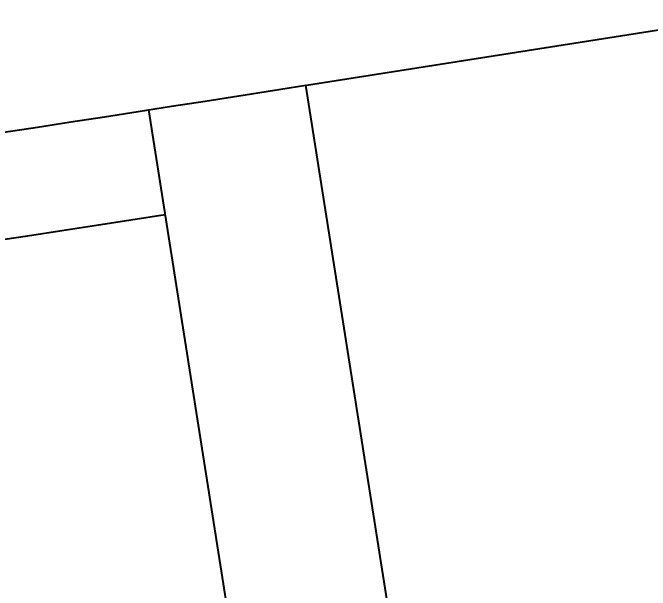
# Model space of a CAD drawing. Header units: inches. Extents: x -506 to 775, y 0 to 7618.
# Drawn here: x 635.9 to 708, y 273.2 to 338.6 of the extents above; entities that cross this region are included whole.
import ezdxf

# ---------------------------------------------------------------- set-up
doc = ezdxf.new("R2010")
doc.units = ezdxf.units.IN
doc.header["$MEASUREMENT"] = 0
doc.layers.add('annotation', color=7, linetype='Continuous')
doc.styles.get("Standard").update_dxf_attribs({"font": 'arial.ttf'})
doc.dimstyles.get("Standard").update_dxf_attribs({"dimtxt": 12, "dimasz": 12, "dimexe": 0.18, "dimexo": 0.0625, "dimgap": 0.09, "dimtad": 0, "dimtih": 1, "dimtoh": 1, "dimdec": 4, "dimzin": 0, "dimdsep": 46, "dimlunit": 4, "dimtxsty": 'Standard', "dimcen": 0.09, "dimadec": 0, "dimazin": 0, "dimtfac": 1, "dimtdec": 4, "dimtofl": 0, "dimtmove": 0, "dimatfit": 3, "dimfxl": 1, "dimtolj": 1, "dimtzin": 0, "dimarcsym": 0})

# ---------------------------------------------------------------- blocks, each defined once
blk = doc.blocks.new('*D9')
at = {"layer": 'annotation', "color": 0, "lineweight": -2, "transparency": 16777216}
for p, q in [((669.117, 330.443), (721.154, 338.648)), ((722.845, 326.767), (738.006, 230.622)), ((757.659, 105.995), (742.498, 202.139)), ((707.669, 85.963), (759.706, 94.169))]:
    blk.add_line(p, q, dxfattribs=at)
at = {"layer": 'annotation', "color": 0, "transparency": 16777216}
for points in [[(724.821, 327.078), (720.869, 326.455), (720.976, 338.62)], [(759.634, 106.306), (755.683, 105.683), (759.528, 94.141)]]:
    blk.add_solid(points, dxfattribs=at)
at = {"layer": 'Defpoints', "color": 0, "transparency": 16777216}
for p in [(669.055, 330.433), (759.528, 94.141), (707.607, 85.954)]:
    blk.add_point(p, dxfattribs=at)
at = {"layer": 'annotation', "color": 0, "transparency": 16777216, "insert": (740.252, 216.381), "char_height": 12, "attachment_point": 5}
blk.add_mtext('\\A1;20\'-7{\\H1.000000x;\\S1/2;}"', dxfattribs=at)

msp = doc.modelspace()

# ---------------------------------------------------------------- linework, layer by layer
for p, q in [((707.60731, 85.95373), (669.05543, 330.43278)), ((689.82383, 83.17017), (651.27171, 327.65069))]:
    msp.add_line(p, q)
for radius, start, end in [(7380, 277.050297462, 278.961176901), (7392, 276.864271877, 278.821657819)]:
    msp.add_arc((-480.4916, 7620.35333), radius, start, end)

# ---------------------------------------------------------------- dimensions: what is measured, and where the dimension line sits
at = {"layer": 'annotation', "color": 143, "true_color": 0x7aafdf}
dim = msp.add_aligned_dim(p1=(669.05543, 330.43278), p2=(707.60731, 85.95373), distance=52.56198, dimstyle='Standard', dxfattribs=at)
dim.commit()
dim.dimension.update_dxf_attribs({"geometry": '*D9', "text_midpoint": (740.25178, 216.38058)})

doc.saveas('drawing.dxf')
